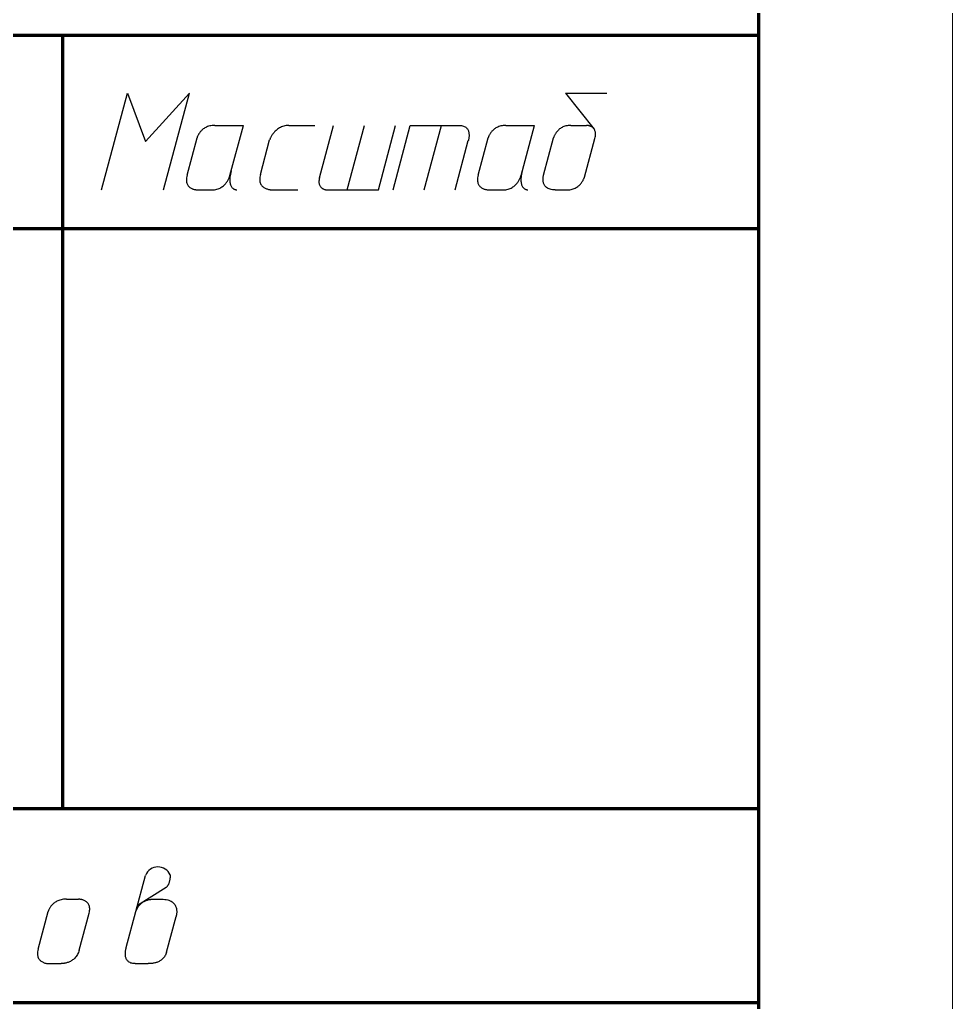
# Model space of a CAD drawing. Header units: millimetres. Extents: x 0 to 594, y 0 to 841.
# Drawn here: x 569.88 to 594, y 20 to 45.4 of the extents above; entities that cross this region are included whole.
import ezdxf

# ---------------------------------------------------------------- set-up
doc = ezdxf.new("R2010")
doc.units = ezdxf.units.MM
doc.layers.get('0').update_dxf_attribs({"linetype": 'CONTINUOUS', "lineweight": 0})

msp = doc.modelspace()

# ---------------------------------------------------------------- linework, layer by layer
msp.add_line((594, 0), (594, 841))
at = {"lineweight": 70}
for p, q in [((589, 5), (589, 836)), ((469, 45), (589, 45)), ((571, 25), (571, 45)), ((539, 40), (589, 40)), ((589, 25), (554, 25)), ((469, 20), (589, 20))]:
    msp.add_line(p, q, dxfattribs=at)
at = {"color": 7, "linetype": 'CONTINUOUS', "lineweight": 25}
for p, q in [((572, 41), (572.6698730555556, 43.5)), ((572, 41), (572.6698730555556, 43.5)), ((572.6698730555556, 43.5), (573.1377141666667, 42.25)), ((574.2754286111111, 43.5), (573.1377141666667, 42.25)), ((573.6055555555555, 41), (574.2754286111111, 43.5)), ((583.9972949999999, 43.49999999999999), (585.0695172222222, 43.49999999999999)), ((583.9972949999999, 43.49999999999999), (584.7354708333332, 42.572663333333324)), ((574.5031641666667, 42.42388444444445), (574.496175, 42.41065527777778)), ((574.5110947222223, 42.437825), (574.5031641666667, 42.42388444444445)), ((574.5200058333334, 42.4523475), (574.5110947222223, 42.437825)), ((574.5299363888889, 42.46732277777778), (574.5200058333334, 42.4523475)), ((574.5409263888889, 42.482620833333335), (574.5299363888889, 42.46732277777778)), ((574.5530144444444, 42.49811277777778), (574.5409263888889, 42.482620833333335)), ((574.5662400000001, 42.513668611111115), (574.5530144444444, 42.49811277777778)), ((574.5806425000001, 42.529159166666666), (574.5662400000001, 42.513668611111115)), ((574.5962613888889, 42.544455), (574.5806425000001, 42.529159166666666)), ((574.6131352777778, 42.55942638888889), (574.5962613888889, 42.544455)), ((574.6313041666667, 42.573944166666664), (574.6131352777778, 42.55942638888889)), ((574.6508069444445, 42.58787888888889), (574.6313041666667, 42.573944166666664)), ((574.6716830555556, 42.601100833333334), (574.6508069444445, 42.58787888888889)), ((574.6939716666667, 42.613480555555554), (574.6716830555556, 42.601100833333334)), ((574.7177119444445, 42.62488888888889), (574.6939716666667, 42.613480555555554)), ((574.7429433333334, 42.635195833333334), (574.7177119444445, 42.62488888888889)), ((574.7697052777778, 42.6442725), (574.7429433333334, 42.635195833333334)), ((574.7980366666667, 42.65198916666667), (574.7697052777778, 42.6442725)), ((574.8279769444445, 42.65821638888889), (574.7980366666667, 42.65198916666667)), ((574.8595652777778, 42.662824722222226), (574.8279769444445, 42.65821638888889)), ((574.8928413888889, 42.665684722222224), (574.8595652777778, 42.662824722222226)), ((574.9278438888889, 42.666666666666664), (574.8928413888889, 42.665684722222224)), ((574.9278438888889, 42.666666666666664), (575.666455, 42.666666666666664)), ((575.3193330555556, 41.37118944444445), (575.666455, 42.666666666666664)), ((576.4179005555555, 42.427799444444446), (576.4062544444444, 42.41010111111111)), ((576.430678611111, 42.44593416666667), (576.4179005555555, 42.427799444444446)), ((576.444615, 42.46434555555555), (576.430678611111, 42.44593416666667)), ((576.4597355555555, 42.48287444444444), (576.444615, 42.46434555555555)), ((576.4760663888889, 42.50136222222222), (576.4597355555555, 42.48287444444444)), ((576.4936330555555, 42.51964916666667), (576.4760663888889, 42.50136222222222)), ((576.5124619444445, 42.537575833333335), (576.4936330555555, 42.51964916666667)), ((576.5325788888889, 42.55498361111111), (576.5124619444445, 42.537575833333335)), ((576.55401, 42.571713055555556), (576.5325788888889, 42.55498361111111)), ((576.5767808333333, 42.587604722222224), (576.55401, 42.571713055555556)), ((576.6009174999999, 42.60249972222222), (576.5767808333333, 42.587604722222224)), ((576.6264463888889, 42.61623861111111), (576.6009174999999, 42.60249972222222)), ((576.6533930555555, 42.628662222222225), (576.6264463888889, 42.61623861111111)), ((576.6817836111111, 42.63961111111111), (576.6533930555555, 42.628662222222225)), ((576.7116438888888, 42.64892666666667), (576.6817836111111, 42.63961111111111)), ((576.7429999999999, 42.65644916666667), (576.7116438888888, 42.64892666666667)), ((576.7758780555555, 42.66201944444445), (576.7429999999999, 42.65644916666667)), ((576.8103038888888, 42.66547833333333), (576.7758780555555, 42.66201944444445)), ((576.8463030555555, 42.666666666666664), (576.8103038888888, 42.66547833333333)), ((576.8463030555555, 42.666666666666664), (577.5185925, 42.666666666666664)), ((577.6351424999999, 41.31056888888888), (577.9985077777777, 42.66666666666666)), ((578.3547036111111, 40.99999999999999), (578.8012855555555, 42.66666666666666)), ((579.1574813888888, 40.99999999999999), (579.6040633333332, 42.66666666666666)), ((579.5373966666666, 40.99999999999999), (579.9839786111111, 42.66666666666666)), ((579.9839786111111, 42.66666666666666), (581.241675, 42.66666666666666)), ((580.3401744444444, 40.99999999999999), (580.7867563888889, 42.66666666666666)), ((581.241675, 42.66666666666666), (581.274393611111, 42.66554166666666)), ((581.274393611111, 42.66554166666666), (581.3043763888888, 42.66226111111111)), ((581.3043763888888, 42.66226111111111), (581.3317344444444, 42.656966944444434)), ((581.3317344444444, 42.656966944444434), (581.356578611111, 42.64980166666666)), ((581.356578611111, 42.64980166666666), (581.37902, 42.64090722222222)), ((581.37902, 42.64090722222222), (581.3991694444444, 42.63042555555555)), ((581.3991694444444, 42.63042555555555), (581.4171380555555, 42.6184986111111)), ((581.4171380555555, 42.6184986111111), (581.4330372222222, 42.60526861111111)), ((581.4330372222222, 42.60526861111111), (581.4469772222221, 42.59087749999999)), ((581.4469772222221, 42.59087749999999), (581.4590694444444, 42.575467499999995)), ((581.4590694444444, 42.575467499999995), (581.4694249999999, 42.55918083333333)), ((581.4694249999999, 42.55918083333333), (581.4781544444444, 42.54215916666666)), ((581.4781544444444, 42.54215916666666), (581.4853691666666, 42.52454472222222)), ((581.4853691666666, 42.52454472222222), (581.4911802777777, 42.50647972222222)), ((581.4911802777777, 42.50647972222222), (581.4956983333333, 42.48810611111111)), ((581.4956983333333, 42.48810611111111), (581.4990344444444, 42.46956583333333)), ((581.4990344444444, 42.46956583333333), (581.5012999999999, 42.451001111111104)), ((581.5012999999999, 42.451001111111104), (581.5026055555555, 42.43255416666666)), ((581.5026055555555, 42.43255416666666), (581.5030622222222, 42.41436666666666)), ((582.0307977777777, 42.42388444444444), (582.023808611111, 42.41065527777777)), ((582.0387283333333, 42.43782499999999), (582.0307977777777, 42.42388444444444)), ((582.0476394444444, 42.452347499999995), (582.0387283333333, 42.43782499999999)), ((582.0575699999999, 42.46732277777777), (582.0476394444444, 42.452347499999995)), ((582.0685599999999, 42.48262083333333), (582.0575699999999, 42.46732277777777)), ((582.0806480555555, 42.49811277777777), (582.0685599999999, 42.48262083333333)), ((582.0938736111111, 42.51366861111111), (582.0806480555555, 42.49811277777777)), ((582.1082761111111, 42.52915916666666), (582.0938736111111, 42.51366861111111)), ((582.123895, 42.54445499999999), (582.1082761111111, 42.52915916666666)), ((582.1407688888888, 42.55942638888888), (582.123895, 42.54445499999999)), ((582.1589377777777, 42.57394416666666), (582.1407688888888, 42.55942638888888)), ((582.1784405555555, 42.58787888888888), (582.1589377777777, 42.57394416666666)), ((582.1993166666666, 42.60110083333333), (582.1784405555555, 42.58787888888888)), ((582.2216052777777, 42.61348055555555), (582.1993166666666, 42.60110083333333)), ((582.2453455555556, 42.62488888888888), (582.2216052777777, 42.61348055555555)), ((582.2705769444444, 42.63519583333333), (582.2453455555556, 42.62488888888888)), ((582.2973388888888, 42.64427249999999), (582.2705769444444, 42.63519583333333)), ((582.3256702777777, 42.65198916666666), (582.2973388888888, 42.64427249999999)), ((582.3556105555555, 42.65821638888888), (582.3256702777777, 42.65198916666666)), ((582.3871988888889, 42.66282472222221), (582.3556105555555, 42.65821638888888)), ((582.4204749999999, 42.66568472222222), (582.3871988888889, 42.66282472222221)), ((582.4554774999999, 42.66666666666666), (582.4204749999999, 42.66568472222222)), ((582.4554774999999, 42.66666666666666), (583.194088611111, 42.66666666666666)), ((582.8469666666666, 41.37118944444444), (583.194088611111, 42.66666666666666)), ((583.7205491666666, 42.42207055555555), (583.7137283333333, 42.40883722222222)), ((583.7282988888888, 42.43606416666666), (583.7205491666666, 42.42207055555555)), ((583.7370133333333, 42.45068222222221), (583.7282988888888, 42.43606416666666)), ((583.7467288888888, 42.46578916666666), (583.7370133333333, 42.45068222222221)), ((583.7574813888889, 42.481248888888885), (583.7467288888888, 42.46578916666666)), ((583.7693077777777, 42.49692638888888), (583.7574813888889, 42.481248888888885)), ((583.7822433333332, 42.51268583333333), (583.7693077777777, 42.49692638888888)), ((583.7963247222222, 42.528391388888885), (583.7822433333332, 42.51268583333333)), ((583.8115880555555, 42.543907499999996), (583.7963247222222, 42.528391388888885)), ((583.8280694444444, 42.559098611111104), (583.8115880555555, 42.543907499999996)), ((583.8458047222222, 42.57382916666666), (583.8280694444444, 42.559098611111104)), ((583.8648308333333, 42.58796333333333), (583.8458047222222, 42.57382916666666)), ((583.8851830555554, 42.601365555555546), (583.8648308333333, 42.58796333333333)), ((583.9068983333333, 42.613899999999994), (583.8851830555554, 42.601365555555546)), ((583.9300122222221, 42.625431388888884), (583.9068983333333, 42.613899999999994)), ((583.954561111111, 42.63582388888888), (583.9300122222221, 42.625431388888884)), ((583.9805813888888, 42.64494194444444), (583.954561111111, 42.63582388888888)), ((584.0081088888888, 42.652649722222215), (583.9805813888888, 42.64494194444444)), ((584.0371799999999, 42.65881166666666), (584.0081088888888, 42.652649722222215)), ((584.0678305555555, 42.66329222222221), (584.0371799999999, 42.65881166666666)), ((584.1000972222222, 42.66595583333333), (584.0678305555555, 42.66329222222221)), ((584.1340158333333, 42.66666666666666), (584.1000972222222, 42.66595583333333)), ((584.1340158333333, 42.66666666666666), (584.5439241666666, 42.66666666666666)), ((584.544523611111, 42.6666511111111), (584.5439241666666, 42.66666666666666)), ((584.5469105555555, 42.66655944444444), (584.544523611111, 42.6666511111111)), ((584.5509427777777, 42.666324444444435), (584.5469105555555, 42.66655944444444)), ((584.5564780555555, 42.66587916666666), (584.5509427777777, 42.666324444444435)), ((584.563375, 42.66515638888888), (584.5564780555555, 42.66587916666666)), ((584.5714916666666, 42.664088888888884), (584.563375, 42.66515638888888)), ((584.5806858333333, 42.662609444444435), (584.5714916666666, 42.664088888888884)), ((584.590816111111, 42.66065083333333), (584.5806858333333, 42.662609444444435)), ((584.60174, 42.65814638888888), (584.590816111111, 42.66065083333333)), ((584.6133158333333, 42.65502805555555), (584.60174, 42.65814638888888)), ((584.6254019444444, 42.65122944444444), (584.6133158333333, 42.65502805555555)), ((584.6378561111111, 42.64668333333333), (584.6254019444444, 42.65122944444444)), ((584.6505366666665, 42.641321944444435), (584.6378561111111, 42.64668333333333)), ((584.6633016666666, 42.635078611111105), (584.6505366666665, 42.641321944444435)), ((584.6760091666666, 42.6278861111111), (584.6633016666666, 42.635078611111105)), ((584.6885172222221, 42.619677222222215), (584.6760091666666, 42.6278861111111)), ((584.7006841666666, 42.610384999999994), (584.6885172222221, 42.619677222222215)), ((584.7123677777777, 42.59994166666666), (584.7006841666666, 42.610384999999994)), ((584.7234263888888, 42.58828083333333), (584.7123677777777, 42.59994166666666)), ((584.7337180555555, 42.575334722222216), (584.7234263888888, 42.58828083333333)), ((584.7431005555555, 42.56103638888888), (584.7337180555555, 42.575334722222216)), ((584.7514325, 42.54531861111111), (584.7431005555555, 42.56103638888888)), ((584.7585719444444, 42.52811416666666), (584.7514325, 42.54531861111111)), ((584.7643766666666, 42.50935638888888), (584.7585719444444, 42.52811416666666)), ((584.768705, 42.48897749999999), (584.7643766666666, 42.50935638888888)), ((584.7714149999999, 42.46691055555555), (584.768705, 42.48897749999999)), ((584.7714122222221, 42.4174436111111), (584.7723647222222, 42.44308833333333)), ((584.7723647222222, 42.44308833333333), (584.7714149999999, 42.46691055555555)), ((574.2110352777778, 41.38168972222222), (574.4691452777778, 42.344969166666665)), ((574.4694311111111, 42.34596944444444), (574.4691452777778, 42.344969166666665)), ((574.4703047222223, 42.34884638888889), (574.4694311111111, 42.34596944444444)), ((574.4718052777778, 42.353470277777774), (574.4703047222223, 42.34884638888889)), ((574.4739719444445, 42.35971222222222), (574.4718052777778, 42.353470277777774)), ((574.4768444444445, 42.36744222222222), (574.4739719444445, 42.35971222222222)), ((574.4804616666668, 42.376530833333334), (574.4768444444445, 42.36744222222222)), ((574.4848630555556, 42.386848888888885), (574.4804616666668, 42.376530833333334)), ((574.4900875000001, 42.398266944444444), (574.4848630555556, 42.386848888888885)), ((574.496175, 42.41065527777778), (574.4900875000001, 42.398266944444444)), ((576.1064097222222, 41.39791666666667), (576.3453613888888, 42.289695555555554)), ((576.3454463888888, 42.289741388888885), (576.3453613888888, 42.289695555555554)), ((576.3463522222222, 42.29213361111111), (576.3454463888888, 42.289741388888885)), ((576.3481044444444, 42.29671361111111), (576.3463522222222, 42.29213361111111)), ((576.3507294444444, 42.30332166666667), (576.3481044444444, 42.29671361111111)), ((576.3542524999999, 42.31179916666667), (576.3507294444444, 42.30332166666667)), ((576.3587002777778, 42.32198638888889), (576.3542524999999, 42.31179916666667)), ((576.3640986111111, 42.33372416666666), (576.3587002777778, 42.32198638888889)), ((576.3704730555555, 42.34685361111111), (576.3640986111111, 42.33372416666666)), ((576.37785, 42.361215277777774), (576.3704730555555, 42.34685361111111)), ((576.386255, 42.376649722222226), (576.37785, 42.361215277777774)), ((576.3957147222222, 42.39299833333333), (576.386255, 42.376649722222226)), ((576.4062544444444, 42.41010111111111), (576.3957147222222, 42.39299833333333)), ((581.1429522222221, 40.99999999999999), (581.4839080555555, 42.27246416666666)), ((581.4838055555555, 42.272072222222214), (581.482733611111, 42.26808166666666)), ((581.4853605555555, 42.278027222222214), (581.4838055555555, 42.272072222222214)), ((581.4872877777777, 42.28580444444444), (581.4853605555555, 42.278027222222214)), ((581.489476111111, 42.29526222222221), (581.4872877777777, 42.28580444444444)), ((581.4918144444443, 42.306258055555546), (581.489476111111, 42.29526222222221)), ((581.4941916666666, 42.31864999999999), (581.4918144444443, 42.306258055555546)), ((581.4964974999999, 42.332296388888885), (581.4941916666666, 42.31864999999999)), ((581.49862, 42.34705444444444), (581.4964974999999, 42.332296388888885)), ((581.5004488888889, 42.362782777777774), (581.49862, 42.34705444444444)), ((581.5018727777777, 42.37933888888888), (581.5004488888889, 42.362782777777774)), ((581.5027808333333, 42.396580833333324), (581.5018727777777, 42.37933888888888)), ((581.5030622222222, 42.41436666666666), (581.5027808333333, 42.396580833333324)), ((581.7386688888888, 41.38168972222221), (581.9967788888888, 42.34496916666666)), ((581.9970647222221, 42.345969444444435), (581.9967788888888, 42.34496916666666)), ((581.9979383333333, 42.34884638888888), (581.9970647222221, 42.345969444444435)), ((581.9994388888888, 42.353470277777774), (581.9979383333333, 42.34884638888888)), ((582.0016055555556, 42.359712222222214), (581.9994388888888, 42.353470277777774)), ((582.0044780555555, 42.367442222222216), (582.0016055555556, 42.359712222222214)), ((582.0080952777778, 42.37653083333333), (582.0044780555555, 42.367442222222216)), ((582.0124966666666, 42.386848888888885), (582.0080952777778, 42.37653083333333)), ((582.0177211111111, 42.39826694444444), (582.0124966666666, 42.386848888888885)), ((582.023808611111, 42.41065527777777), (582.0177211111111, 42.39826694444444)), ((583.4298811111111, 41.38238305555555), (583.6881669444443, 42.34631888888888)), ((583.6882566666666, 42.34660805555555), (583.6881669444443, 42.34631888888888)), ((583.6889494444443, 42.348878055555545), (583.6882566666666, 42.34660805555555)), ((583.6902816666666, 42.35299333333332), (583.6889494444443, 42.348878055555545)), ((583.6922894444444, 42.358818055555545), (583.6902816666666, 42.35299333333332)), ((583.6950091666666, 42.36621666666666), (583.6922894444444, 42.358818055555545)), ((583.6984766666666, 42.37505333333333), (583.6950091666666, 42.36621666666666)), ((583.7027283333333, 42.38519277777777), (583.6984766666666, 42.37505333333333)), ((583.7077999999999, 42.39649944444444), (583.7027283333333, 42.38519277777777)), ((583.7137283333333, 42.40883722222222), (583.7077999999999, 42.39649944444444)), ((584.4878572222221, 41.3292161111111), (584.7557227777777, 42.32890388888888)), ((584.7557227777777, 42.32890388888888), (584.7632330555555, 42.3604186111111)), ((584.7632330555555, 42.3604186111111), (584.7684155555555, 42.389909444444434)), ((584.7684155555555, 42.389909444444434), (584.7714122222221, 42.4174436111111)), ((575.33163, 41.404694166666665), (575.3247761111112, 41.36425611111111)), ((575.3407680555556, 41.44801916666667), (575.33163, 41.404694166666665)), ((575.3523286111111, 41.49433111111111), (575.3407680555556, 41.44801916666667)), ((582.859263611111, 41.40469416666666), (582.8524097222222, 41.364256111111104)), ((582.8684016666666, 41.44801916666666), (582.859263611111, 41.40469416666666)), ((582.8799622222222, 41.4943311111111), (582.8684016666666, 41.44801916666666)), ((574.1937975000001, 41.28125444444444), (574.1931494444445, 41.252183333333335)), ((574.1931494444445, 41.252183333333335), (574.1947766666667, 41.225188055555556)), ((574.1968852777778, 41.31247777777778), (574.1937975000001, 41.28125444444444)), ((574.1947766666667, 41.225188055555556), (574.198515, 41.20019138888889)), ((574.2025763888889, 41.345930555555555), (574.1968852777778, 41.31247777777778)), ((574.198515, 41.20019138888889), (574.2042005555556, 41.17711638888889)), ((574.2110352777778, 41.38168972222222), (574.2025763888889, 41.345930555555555)), ((574.2042005555556, 41.17711638888889), (574.2116691666668, 41.15588666666667)), ((574.2116691666668, 41.15588666666667), (574.220756388889, 41.13642472222222)), ((575.1866447222222, 41.14033388888889), (575.2025180555556, 41.157918055555555)), ((575.2025180555556, 41.157918055555555), (575.2172136111111, 41.17573194444444)), ((575.2172136111111, 41.17573194444444), (575.2307655555556, 41.1936275)), ((575.2307655555556, 41.1936275), (575.2432063888889, 41.21145666666666)), ((575.2432063888889, 41.21145666666666), (575.2545697222223, 41.22907111111111)), ((575.2545697222223, 41.22907111111111), (575.2648883333334, 41.246323333333336)), ((575.2648883333334, 41.246323333333336), (575.2741958333334, 41.263065)), ((575.2741958333334, 41.263065), (575.2825255555556, 41.27914833333333)), ((575.2825255555556, 41.27914833333333), (575.2899100000001, 41.294424722222224)), ((575.2899100000001, 41.294424722222224), (575.2963830555556, 41.308746666666664)), ((575.2963830555556, 41.308746666666664), (575.3019777777778, 41.32196583333333)), ((575.3019777777778, 41.32196583333333), (575.3067272222223, 41.333934444444445)), ((575.3067272222223, 41.333934444444445), (575.3106644444445, 41.34450388888889)), ((575.3106644444445, 41.34450388888889), (575.3138230555556, 41.35352694444445)), ((575.3138230555556, 41.35352694444445), (575.3162358333334, 41.360855)), ((575.3162358333334, 41.360855), (575.3179363888889, 41.36634)), ((575.3173666666668, 41.291643888888885), (575.3165338888889, 41.25927027777778)), ((575.3165338888889, 41.25927027777778), (575.3174308333334, 41.22938583333333)), ((575.3200677777778, 41.32660583333333), (575.3173666666668, 41.291643888888885)), ((575.3174308333334, 41.22938583333333), (575.3199191666668, 41.20189083333334)), ((575.3179363888889, 41.36634), (575.3189577777779, 41.369834166666664)), ((575.3189577777779, 41.369834166666664), (575.3193330555556, 41.37118944444445)), ((575.3199191666668, 41.20189083333334), (575.3238602777778, 41.17668555555556)), ((575.3247761111112, 41.36425611111111), (575.3200677777778, 41.32660583333333)), ((575.3238602777778, 41.17668555555556), (575.3291158333334, 41.15367055555556)), ((575.3291158333334, 41.15367055555556), (575.3355466666667, 41.13274638888889)), ((576.0891144444445, 41.293211666666664), (576.0889316666667, 41.262904722222224)), ((576.0889316666667, 41.262904722222224), (576.0912341666666, 41.23476166666667)), ((576.0919663888889, 41.325762499999996), (576.0891144444445, 41.293211666666664)), ((576.0912341666666, 41.23476166666667), (576.0958388888888, 41.20870222222222)), ((576.0976702777778, 41.3606375), (576.0919663888889, 41.325762499999996)), ((576.0958388888888, 41.20870222222222), (576.1025625, 41.184646388888886)), ((576.1064097222222, 41.39791666666667), (576.0976702777778, 41.3606375)), ((576.1025625, 41.184646388888886), (576.1112219444444, 41.16251388888889)), ((576.1112219444444, 41.16251388888889), (576.1216336111111, 41.142224722222224)), ((577.6209330555555, 41.228848055555545), (577.6202569444443, 41.20519388888888)), ((577.6202569444443, 41.20519388888888), (577.6213844444444, 41.183228611111105)), ((577.6235488888888, 41.2542536111111), (577.6209330555555, 41.228848055555545)), ((577.6213844444444, 41.183228611111105), (577.6241797222222, 41.16288944444444)), ((577.6282402777776, 41.28147305555555), (577.6235488888888, 41.2542536111111)), ((577.6241797222222, 41.16288944444444), (577.6285072222222, 41.14411416666666)), ((577.6351424999999, 41.31056888888888), (577.6282402777776, 41.28147305555555)), ((581.7214311111111, 41.281254444444436), (581.7207830555556, 41.25218333333333)), ((581.7207830555556, 41.25218333333333), (581.7224102777777, 41.22518805555555)), ((581.7245188888888, 41.31247777777777), (581.7214311111111, 41.281254444444436)), ((581.7224102777777, 41.22518805555555), (581.7261486111111, 41.20019138888888)), ((581.7302099999999, 41.34593055555555), (581.7245188888888, 41.31247777777777)), ((581.7261486111111, 41.20019138888888), (581.7318341666667, 41.177116388888884)), ((581.7386688888888, 41.38168972222221), (581.7302099999999, 41.34593055555555)), ((581.7318341666667, 41.177116388888884), (581.7393027777778, 41.15588666666666)), ((581.7393027777778, 41.15588666666666), (581.74839, 41.136424722222216)), ((582.7142783333333, 41.14033388888888), (582.7301516666666, 41.15791805555555)), ((582.7301516666666, 41.15791805555555), (582.7448472222221, 41.175731944444436)), ((582.7448472222221, 41.175731944444436), (582.7583991666667, 41.19362749999999)), ((582.7583991666667, 41.19362749999999), (582.7708399999999, 41.211456666666656)), ((582.7708399999999, 41.211456666666656), (582.7822033333333, 41.229071111111104)), ((582.7822033333333, 41.229071111111104), (582.7925219444444, 41.24632333333333)), ((582.7925219444444, 41.24632333333333), (582.8018294444444, 41.26306499999999)), ((582.8018294444444, 41.26306499999999), (582.8101591666666, 41.279148333333325)), ((582.8101591666666, 41.279148333333325), (582.8175436111111, 41.29442472222222)), ((582.8175436111111, 41.29442472222222), (582.8240166666666, 41.30874666666666)), ((582.8240166666666, 41.30874666666666), (582.8296113888888, 41.32196583333333)), ((582.8296113888888, 41.32196583333333), (582.8343608333333, 41.33393444444444)), ((582.8343608333333, 41.33393444444444), (582.8382980555555, 41.34450388888888)), ((582.8382980555555, 41.34450388888888), (582.8414566666667, 41.35352694444444)), ((582.8414566666667, 41.35352694444444), (582.8438694444444, 41.360854999999994)), ((582.8438694444444, 41.360854999999994), (582.84557, 41.366339999999994)), ((582.8450002777778, 41.291643888888885), (582.8441674999999, 41.25927027777777)), ((582.8441674999999, 41.25927027777777), (582.8450644444445, 41.229385833333325)), ((582.8477013888888, 41.326605833333325), (582.8450002777778, 41.291643888888885)), ((582.8450644444445, 41.229385833333325), (582.8475527777778, 41.20189083333332)), ((582.84557, 41.366339999999994), (582.8465913888889, 41.369834166666664)), ((582.8465913888889, 41.369834166666664), (582.8469666666666, 41.37118944444444)), ((582.8475527777778, 41.20189083333332), (582.8514938888889, 41.17668555555555)), ((582.8524097222222, 41.364256111111104), (582.8477013888888, 41.326605833333325)), ((582.8514938888889, 41.17668555555555), (582.8567494444444, 41.15367055555555)), ((582.8567494444444, 41.15367055555555), (582.8631802777777, 41.13274638888888)), ((583.4163758333333, 41.2812936111111), (583.4169324999999, 41.29710777777777)), ((583.4164355555555, 41.26473972222222), (583.4163758333333, 41.2812936111111)), ((583.4172322222222, 41.247589999999995), (583.4164355555555, 41.26473972222222)), ((583.4169324999999, 41.29710777777777), (583.4179858333332, 41.312037777777775)), ((583.4188855555554, 41.229988055555545), (583.4172322222222, 41.247589999999995)), ((583.4179858333332, 41.312037777777775), (583.4194158333332, 41.325939999999996)), ((583.4215158333333, 41.212078333333324), (583.4188855555554, 41.229988055555545)), ((583.4194158333332, 41.325939999999996), (583.4211019444444, 41.33867055555555)), ((583.4211019444444, 41.33867055555555), (583.4229247222222, 41.35008527777777)), ((583.4252427777777, 41.19400472222222), (583.4215158333333, 41.212078333333324)), ((583.4229247222222, 41.35008527777777), (583.4247636111111, 41.36004027777777)), ((583.4247636111111, 41.36004027777777), (583.4264988888888, 41.36839138888888)), ((583.4301866666666, 41.175910833333326), (583.4252427777777, 41.19400472222222)), ((583.4264988888888, 41.36839138888888), (583.4280102777777, 41.37499499999999)), ((583.4280102777777, 41.37499499999999), (583.4291777777777, 41.37970666666666)), ((583.4291777777777, 41.37970666666666), (583.4298811111111, 41.38238305555555)), ((583.4364677777777, 41.1579411111111), (583.4301866666666, 41.175910833333326)), ((583.444206111111, 41.14023888888888), (583.4364677777777, 41.1579411111111)), ((584.3660797222221, 41.13256472222221), (584.3813519444444, 41.148932499999994)), ((584.3813519444444, 41.148932499999994), (584.3954547222222, 41.16544555555555)), ((584.3954547222222, 41.16544555555555), (584.4084197222221, 41.18195666666666)), ((584.4084197222221, 41.18195666666666), (584.4202783333333, 41.198318055555546)), ((584.4202783333333, 41.198318055555546), (584.4310624999999, 41.21438277777777)), ((584.4310624999999, 41.21438277777777), (584.4408038888888, 41.23000388888888)), ((584.4408038888888, 41.23000388888888), (584.4495338888888, 41.245033333333325)), ((584.4495338888888, 41.245033333333325), (584.4572841666666, 41.25932444444444)), ((584.4572841666666, 41.25932444444444), (584.4640863888889, 41.272729722222216)), ((584.4640863888889, 41.272729722222216), (584.4699719444444, 41.285101944444435)), ((584.4699719444444, 41.285101944444435), (584.4749727777777, 41.29629388888888)), ((584.4749727777777, 41.29629388888888), (584.4791202777777, 41.30615805555555)), ((584.4791202777777, 41.30615805555555), (584.482446111111, 41.31454749999999)), ((584.482446111111, 41.31454749999999), (584.4849819444444, 41.32131472222222)), ((584.4849819444444, 41.32131472222222), (584.4867594444444, 41.326312222222214)), ((584.4867594444444, 41.326312222222214), (584.48781, 41.32939333333333)), ((584.48781, 41.32939333333333), (584.4881655555555, 41.33041027777777)), ((584.4881655555555, 41.33041027777777), (584.4878572222221, 41.3292161111111)), ((574.220756388889, 41.13642472222222), (574.2312986111111, 41.118654166666666)), ((574.2312986111111, 41.118654166666666), (574.2431316666667, 41.10249805555556)), ((574.2431316666667, 41.10249805555556), (574.2560911111111, 41.08787916666667)), ((574.2560911111111, 41.08787916666667), (574.2700130555556, 41.07472111111111)), ((574.2700130555556, 41.07472111111111), (574.2847333333334, 41.06294666666667)), ((574.2847333333334, 41.06294666666667), (574.3000877777778, 41.05247888888889)), ((574.3000877777778, 41.05247888888889), (574.3159125000001, 41.04324138888889)), ((574.3159125000001, 41.04324138888889), (574.3320430555556, 41.035156666666666)), ((574.3320430555556, 41.035156666666666), (574.3483155555556, 41.028148611111114)), ((574.3483155555556, 41.028148611111114), (574.3645658333334, 41.02213944444444)), ((574.3645658333334, 41.02213944444444), (574.3806300000001, 41.01705305555556)), ((574.3806300000001, 41.01705305555556), (574.3963436111112, 41.01281222222222)), ((574.3963436111112, 41.01281222222222), (574.4115425, 41.00934)), ((574.4115425, 41.00934), (574.4260630555556, 41.00656)), ((574.4260630555556, 41.00656), (574.4397405555555, 41.00439472222222)), ((574.4397405555555, 41.00439472222222), (574.4524113888889, 41.0027675)), ((574.4524113888889, 41.0027675), (574.4639111111112, 41.00160166666667)), ((574.4639111111112, 41.00160166666667), (574.4740758333334, 41.00081999999998)), ((574.4740758333334, 41.00081999999998), (574.4827413888889, 41.0003458333333)), ((574.4827413888889, 41.0003458333333), (574.4897433333334, 41.00010250000014)), ((574.4897433333334, 41.00010250000014), (574.4949183333334, 41.00001277777776)), ((574.4949183333334, 41.00001277777776), (574.4981013888889, 41)), ((574.4981013888889, 41), (574.8580566666667, 41)), ((574.8580566666667, 41), (574.8922555555556, 41.001126388888984)), ((574.8922555555556, 41.001126388888984), (574.9248458333334, 41.00440722222221)), ((574.9248458333334, 41.00440722222221), (574.95586, 41.00969388888889)), ((574.95586, 41.00969388888889), (574.9853319444445, 41.016839166666664)), ((574.9853319444445, 41.016839166666664), (575.0132944444445, 41.02569416666667)), ((575.0132944444445, 41.02569416666667), (575.0397811111112, 41.03611138888889)), ((575.0397811111112, 41.03611138888889), (575.0648247222223, 41.0479425)), ((575.0648247222223, 41.0479425), (575.0884586111112, 41.06103972222222)), ((575.0884586111112, 41.06103972222222), (575.1107158333334, 41.07525472222222)), ((575.1107158333334, 41.07525472222222), (575.1316300000001, 41.09044)), ((575.1316300000001, 41.09044), (575.1512341666667, 41.10644666666667)), ((575.1512341666667, 41.10644666666667), (575.169561388889, 41.1231275)), ((575.169561388889, 41.1231275), (575.1866447222222, 41.14033388888889)), ((575.3355466666667, 41.13274638888889), (575.3430147222223, 41.11381333333333)), ((575.3430147222223, 41.11381333333333), (575.3513811111112, 41.09677222222222)), ((575.3513811111112, 41.09677222222222), (575.3605075, 41.08152277777778)), ((575.3605075, 41.08152277777778), (575.3702552777778, 41.06796611111111)), ((575.3702552777778, 41.06796611111111), (575.3804858333334, 41.0560025)), ((575.3804858333334, 41.0560025), (575.3910605555556, 41.04553194444445)), ((575.3910605555556, 41.04553194444445), (575.4018408333334, 41.036455555555555)), ((575.4018408333334, 41.036455555555555), (575.4126883333333, 41.02867333333332)), ((575.4126883333333, 41.02867333333332), (575.4234644444444, 41.022085555555556)), ((575.4234644444444, 41.022085555555556), (575.4340302777779, 41.01659333333333)), ((575.4340302777779, 41.01659333333333), (575.4442475000001, 41.01209638888889)), ((575.4442475000001, 41.01209638888889), (575.4539775000001, 41.008495833333356)), ((575.4539775000001, 41.008495833333356), (575.4630819444445, 41.00569138888888)), ((575.4630819444445, 41.00569138888888), (575.4714216666667, 41.003584166666656)), ((575.4714216666667, 41.003584166666656), (575.4788588888889, 41.00207416666663)), ((575.4788588888889, 41.00207416666663), (575.4852544444445, 41.00106194444448)), ((575.4852544444445, 41.00106194444448), (575.4904700000001, 41.00044805555522)), ((575.4904700000001, 41.00044805555522), (575.4943669444444, 41.0001327777762)), ((575.4943669444444, 41.0001327777762), (575.4968066666668, 41.00001666667431)), ((575.4968066666668, 41.00001666667431), (575.4976508333334, 41)), ((576.1216336111111, 41.142224722222224), (576.1336144444444, 41.12369861111111)), ((576.1336144444444, 41.12369861111111), (576.1469808333333, 41.106855555555555)), ((576.1469808333333, 41.106855555555555), (576.1615497222222, 41.09161527777778)), ((576.1615497222222, 41.09161527777778), (576.1771380555555, 41.07789777777778)), ((576.1771380555555, 41.07789777777778), (576.1935619444444, 41.065622777777776)), ((576.1935619444444, 41.065622777777776), (576.2106386111111, 41.05471)), ((576.2106386111111, 41.05471), (576.2281844444444, 41.04507972222222)), ((576.2281844444444, 41.04507972222222), (576.2460163888888, 41.03665138888889)), ((576.2460163888888, 41.03665138888889), (576.2639508333333, 41.02934527777778)), ((576.2639508333333, 41.02934527777778), (576.281805, 41.02308083333333)), ((576.281805, 41.02308083333333), (576.299395, 41.01777805555555)), ((576.299395, 41.01777805555555), (576.3165377777777, 41.013356944444446)), ((576.3165377777777, 41.013356944444446), (576.3330502777777, 41.00973722222222)), ((576.3330502777777, 41.00973722222222), (576.3487488888888, 41.006838888888886)), ((576.3487488888888, 41.006838888888886), (576.3634502777777, 41.00458138888889)), ((576.3634502777777, 41.00458138888889), (576.3769713888888, 41.002885)), ((576.3769713888888, 41.002885), (576.3891288888889, 41.001669722222225)), ((576.3891288888889, 41.001669722222225), (576.3997394444444, 41.00085472222223)), ((576.3997394444444, 41.00085472222223), (576.4086197222222, 41.00036055555553)), ((576.4086197222222, 41.00036055555553), (576.4155863888889, 41.000106944444255)), ((576.4155863888889, 41.000106944444255), (576.4204561111111, 41.00001333333384)), ((576.4204561111111, 41.00001333333384), (576.4230458333333, 41)), ((576.4230458333333, 41), (577.0720105555555, 41)), ((577.6285072222222, 41.14411416666666), (577.6342308333333, 41.126839999999994)), ((577.6342308333333, 41.126839999999994), (577.6412152777777, 41.11100472222221)), ((577.6412152777777, 41.11100472222221), (577.6493241666666, 41.09654527777777)), ((577.6493241666666, 41.09654527777777), (577.6584219444444, 41.08339944444444)), ((577.6584219444444, 41.08339944444444), (577.6683724999999, 41.071504444444436)), ((577.6683724999999, 41.071504444444436), (577.6790405555555, 41.06079805555555)), ((577.6790405555555, 41.06079805555555), (577.6902899999999, 41.05121777777777)), ((577.6902899999999, 41.05121777777777), (577.7019849999999, 41.04270055555555)), ((577.7019849999999, 41.04270055555555), (577.7139897222221, 41.03518416666666)), ((577.7139897222221, 41.03518416666666), (577.726168611111, 41.0286061111111)), ((577.726168611111, 41.0286061111111), (577.7383852777778, 41.022903611111104)), ((577.7383852777778, 41.022903611111104), (577.7505044444443, 41.01801416666666)), ((577.7505044444443, 41.01801416666666), (577.7623902777777, 41.01387555555555)), ((577.7623902777777, 41.01387555555555), (577.7739066666666, 41.01042499999999)), ((577.7739066666666, 41.01042499999999), (577.7849180555554, 41.00759972222222)), ((577.7849180555554, 41.00759972222222), (577.7952883333332, 41.005337499999996)), ((577.7952883333332, 41.005337499999996), (577.8048819444443, 41.00357583333333)), ((577.8048819444443, 41.00357583333333), (577.8135630555555, 41.00225166666666)), ((577.8135630555555, 41.00225166666666), (577.8211958333333, 41.001303055555546)), ((577.8211958333333, 41.001303055555546), (577.8276441666666, 41.00066722222222)), ((577.8276441666666, 41.00066722222222), (577.8327727777777, 41.000281388888865)), ((577.8327727777777, 41.000281388888865), (577.8364452777777, 41.00008333333331)), ((577.8364452777777, 41.00008333333331), (577.8385263888888, 41.00001055555482)), ((577.8385263888888, 41.00001055555482), (577.8388799999999, 40.99999999999999)), ((577.8388799999999, 40.99999999999999), (579.1574813888888, 40.99999999999999)), ((581.74839, 41.136424722222216), (581.7589322222221, 41.11865416666666)), ((581.7589322222221, 41.11865416666666), (581.7707652777777, 41.10249805555555)), ((581.7707652777777, 41.10249805555555), (581.7837247222221, 41.08787916666666)), ((581.7837247222221, 41.08787916666666), (581.7976466666667, 41.0747211111111)), ((581.7976466666667, 41.0747211111111), (581.8123669444444, 41.06294666666666)), ((581.8123669444444, 41.06294666666666), (581.8277213888888, 41.052478888888885)), ((581.8277213888888, 41.052478888888885), (581.8435461111111, 41.04324138888888)), ((581.8435461111111, 41.04324138888888), (581.8596766666666, 41.03515666666666)), ((581.8596766666666, 41.03515666666666), (581.8759491666666, 41.02814861111111)), ((581.8759491666666, 41.02814861111111), (581.8921994444444, 41.022139444444434)), ((581.8921994444444, 41.022139444444434), (581.9082636111111, 41.01705305555555)), ((581.9082636111111, 41.01705305555555), (581.9239772222222, 41.012812222222216)), ((581.9239772222222, 41.012812222222216), (581.939176111111, 41.009339999999995)), ((581.939176111111, 41.009339999999995), (581.9536966666666, 41.00655999999999)), ((581.9536966666666, 41.00655999999999), (581.9673741666666, 41.004394722222216)), ((581.9673741666666, 41.004394722222216), (581.9800449999999, 41.00276749999999)), ((581.9800449999999, 41.00276749999999), (581.9915447222222, 41.001601666666666)), ((581.9915447222222, 41.001601666666666), (582.0017094444444, 41.000819999999976)), ((582.0017094444444, 41.000819999999976), (582.010375, 41.00034583333329)), ((582.010375, 41.00034583333329), (582.0173769444444, 41.00010250000013)), ((582.0173769444444, 41.00010250000013), (582.0225519444444, 41.000012777777755)), ((582.0225519444444, 41.000012777777755), (582.0257349999999, 40.99999999999999)), ((582.0257349999999, 40.99999999999999), (582.3856902777777, 40.99999999999999)), ((582.3856902777777, 40.99999999999999), (582.4198891666666, 41.00112638888898)), ((582.4198891666666, 41.00112638888898), (582.4524794444444, 41.004407222222206)), ((582.4524794444444, 41.004407222222206), (582.483493611111, 41.00969388888888)), ((582.483493611111, 41.00969388888888), (582.5129655555555, 41.01683916666666)), ((582.5129655555555, 41.01683916666666), (582.5409280555555, 41.02569416666666)), ((582.5409280555555, 41.02569416666666), (582.5674147222222, 41.036111388888884)), ((582.5674147222222, 41.036111388888884), (582.5924583333333, 41.04794249999999)), ((582.5924583333333, 41.04794249999999), (582.6160922222222, 41.06103972222222)), ((582.6160922222222, 41.06103972222222), (582.6383494444444, 41.07525472222221)), ((582.6383494444444, 41.07525472222221), (582.6592636111111, 41.090439999999994)), ((582.6592636111111, 41.090439999999994), (582.6788677777777, 41.10644666666666)), ((582.6788677777777, 41.10644666666666), (582.697195, 41.123127499999995)), ((582.697195, 41.123127499999995), (582.7142783333333, 41.14033388888888)), ((582.8631802777777, 41.13274638888888), (582.8706483333333, 41.113813333333326)), ((582.8706483333333, 41.113813333333326), (582.8790147222222, 41.096772222222214)), ((582.8790147222222, 41.096772222222214), (582.888141111111, 41.08152277777777)), ((582.888141111111, 41.08152277777777), (582.8978888888888, 41.067966111111105)), ((582.8978888888888, 41.067966111111105), (582.9081194444444, 41.05600249999999)), ((582.9081194444444, 41.05600249999999), (582.9186941666666, 41.04553194444444)), ((582.9186941666666, 41.04553194444444), (582.9294744444444, 41.03645555555555)), ((582.9294744444444, 41.03645555555555), (582.9403219444443, 41.028673333333316)), ((582.9403219444443, 41.028673333333316), (582.9510980555555, 41.02208555555555)), ((582.9510980555555, 41.02208555555555), (582.9616638888889, 41.016593333333326)), ((582.9616638888889, 41.016593333333326), (582.9718811111111, 41.012096388888885)), ((582.9718811111111, 41.012096388888885), (582.9816111111111, 41.00849583333335)), ((582.9816111111111, 41.00849583333335), (582.9907155555555, 41.00569138888887)), ((582.9907155555555, 41.00569138888887), (582.9990552777778, 41.00358416666665)), ((582.9990552777778, 41.00358416666665), (583.0064924999999, 41.002074166666624)), ((583.0064924999999, 41.002074166666624), (583.0128880555555, 41.00106194444447)), ((583.0128880555555, 41.00106194444447), (583.0181036111111, 41.00044805555521)), ((583.0181036111111, 41.00044805555521), (583.0220005555555, 41.000132777776194)), ((583.0220005555555, 41.000132777776194), (583.0244402777778, 41.000016666674306)), ((583.0244402777778, 41.000016666674306), (583.0252844444444, 40.99999999999999)), ((583.4535213888888, 41.122948888888885), (583.444206111111, 41.14023888888888)), ((583.4645338888888, 41.10621472222221), (583.4535213888888, 41.122948888888885)), ((583.4773636111111, 41.09018027777777), (583.4645338888888, 41.10621472222221)), ((583.4921308333332, 41.07498972222221), (583.4773636111111, 41.09018027777777)), ((583.5089552777777, 41.06078666666666), (583.4921308333332, 41.07498972222221)), ((583.5279575, 41.04771555555555), (583.5089552777777, 41.06078666666666)), ((583.5492572222222, 41.03592027777777), (583.5279575, 41.04771555555555)), ((583.5729744444444, 41.025544444444435), (583.5492572222222, 41.03592027777777)), ((583.5992294444444, 41.016732499999996), (583.5729744444444, 41.025544444444435)), ((583.6281419444443, 41.009628055555545), (583.5992294444444, 41.016732499999996)), ((583.6598325, 41.00437499999999), (583.6281419444443, 41.009628055555545)), ((583.6944211111111, 41.001117777777786), (583.6598325, 41.00437499999999)), ((583.7320272222222, 40.99999999999999), (583.6944211111111, 41.001117777777786)), ((583.7320272222222, 40.99999999999999), (584.046745, 40.99999999999999)), ((584.046745, 40.99999999999999), (584.0800958333333, 41.00107888888887)), ((584.0800958333333, 41.00107888888887), (584.111866111111, 41.00421777777776)), ((584.111866111111, 41.00421777777776), (584.1420880555555, 41.00926888888888)), ((584.1420880555555, 41.00926888888888), (584.1707925, 41.016085)), ((584.1707925, 41.016085), (584.1980116666666, 41.02451944444444)), ((584.1980116666666, 41.02451944444444), (584.2237769444444, 41.03442416666666)), ((584.2237769444444, 41.03442416666666), (584.24812, 41.045652499999996)), ((584.24812, 41.045652499999996), (584.2710722222222, 41.05805666666666)), ((584.2710722222222, 41.05805666666666), (584.2926652777777, 41.07148972222222)), ((584.2926652777777, 41.07148972222222), (584.3129311111111, 41.085804444444435)), ((584.3129311111111, 41.085804444444435), (584.331901111111, 41.100853333333326)), ((584.331901111111, 41.100853333333326), (584.3496066666665, 41.11648916666666)), ((584.3496066666665, 41.11648916666666), (584.3660797222221, 41.13256472222221))]:
    msp.add_line(p, q, dxfattribs=at)
at = {"linetype": 'CONTINUOUS', "lineweight": 25}
for p, q in [((572.6393119444444, 21.41723361111111), (573.1391080555555, 23.282498333333333)), ((573.7568438888889, 23.12826527777778), (573.7525469444445, 23.1123525)), ((573.7607758333334, 23.14514638888889), (573.7568438888889, 23.12826527777778)), ((573.7642911111111, 23.163015833333333), (573.7607758333334, 23.14514638888889)), ((573.7673380555556, 23.18189277777778), (573.7642911111111, 23.163015833333333)), ((573.7698658333334, 23.201796944444446), (573.7673380555556, 23.18189277777778)), ((573.7718222222222, 23.222747777777776), (573.7698658333334, 23.201796944444446)), ((573.773156388889, 23.24476527777778), (573.7718222222222, 23.222747777777776)), ((573.7738166666667, 23.267868888888888), (573.773156388889, 23.24476527777778)), ((573.773751388889, 23.292078055555557), (573.7738166666667, 23.267868888888888)), ((573.6698141666667, 22.9675675), (572.929385, 22.499801944444446)), ((573.6691219444444, 22.96713888888889), (573.6698141666667, 22.9675675)), ((573.6691966666667, 22.967246944444444), (573.6691219444444, 22.96713888888889)), ((573.6699872222223, 22.96791138888889), (573.6691966666667, 22.967246944444444)), ((573.6714422222223, 22.969151944444445), (573.6699872222223, 22.96791138888889)), ((573.6735100000001, 22.970988333333334), (573.6714422222223, 22.969151944444445)), ((573.6761388888889, 22.97344), (573.6735100000001, 22.970988333333334)), ((573.6792780555556, 22.97652638888889), (573.6761388888889, 22.97344)), ((573.6828752777778, 22.9802675), (573.6792780555556, 22.97652638888889)), ((573.6868794444445, 22.984682777777778), (573.6828752777778, 22.9802675)), ((573.6912394444445, 22.989791666666665), (573.6868794444445, 22.984682777777778)), ((573.6959030555556, 22.99561388888889), (573.6912394444445, 22.989791666666665)), ((573.7008194444445, 23.00216916666667), (573.6959030555556, 22.99561388888889)), ((573.7059366666667, 23.009477222222223), (573.7008194444445, 23.00216916666667)), ((573.7112036111112, 23.017557222222223), (573.7059366666667, 23.009477222222223)), ((573.7165686111111, 23.026429166666667), (573.7112036111112, 23.017557222222223)), ((573.7219802777778, 23.036112777777777), (573.7165686111111, 23.026429166666667)), ((573.7273869444444, 23.04662722222222), (573.7219802777778, 23.036112777777777)), ((573.7327375, 23.0579925), (573.7273869444444, 23.04662722222222)), ((573.7379802777778, 23.070227777777777), (573.7327375, 23.0579925)), ((573.7430636111112, 23.083353333333335), (573.7379802777778, 23.070227777777777)), ((573.7479363888889, 23.097388333333335), (573.7430636111112, 23.083353333333335)), ((573.7525469444445, 23.1123525), (573.7479363888889, 23.097388333333335)), ((570.8468241666667, 22.613701666666667), (570.8238183333333, 22.601438055555555)), ((570.8713647222222, 22.625006666666668), (570.8468241666667, 22.613701666666667)), ((570.8974841666667, 22.635226666666668), (570.8713647222222, 22.625006666666668)), ((570.9252261111111, 22.644235000000002), (570.8974841666667, 22.635226666666668)), ((570.9546347222222, 22.651905), (570.9252261111111, 22.644235000000002)), ((570.9857536111111, 22.65810972222222), (570.9546347222222, 22.651905)), ((571.0186272222222, 22.662722777777777), (570.9857536111111, 22.65810972222222)), ((571.0532991666666, 22.665617222222224), (571.0186272222222, 22.662722777777777)), ((571.0898136111111, 22.666666666666668), (571.0532991666666, 22.665617222222224)), ((571.0898136111111, 22.666666666666668), (571.4024605555555, 22.666666666666668)), ((571.4030636111111, 22.666654444444443), (571.4024605555555, 22.666666666666668)), ((571.4058944444445, 22.66656972222222), (571.4030636111111, 22.666654444444443)), ((571.41078, 22.666339999999998), (571.4058944444445, 22.66656972222222)), ((571.4175472222222, 22.665892222222222), (571.41078, 22.666339999999998)), ((571.4260227777778, 22.665153888888888), (571.4175472222222, 22.665892222222222)), ((571.4360336111112, 22.6640525), (571.4260227777778, 22.665153888888888)), ((571.4474063888889, 22.662515555555554), (571.4360336111112, 22.6640525)), ((571.4599677777777, 22.66047027777778), (571.4474063888889, 22.662515555555554)), ((571.4735452777778, 22.657844166666667), (571.4599677777777, 22.66047027777778)), ((571.4879647222223, 22.654564444444443), (571.4735452777778, 22.657844166666667)), ((571.5030538888889, 22.650558611111112), (571.4879647222223, 22.654564444444443)), ((571.5186388888889, 22.64575388888889), (571.5030538888889, 22.650558611111112)), ((571.5345469444444, 22.640078055555556), (571.5186388888889, 22.64575388888889)), ((571.5506044444444, 22.633458055555554), (571.5345469444444, 22.640078055555556)), ((571.5666388888889, 22.625821666666667), (571.5506044444444, 22.633458055555554)), ((571.5824763888888, 22.617095833333334), (571.5666388888889, 22.625821666666667)), ((571.5979441666666, 22.607208333333332), (571.5824763888888, 22.617095833333334)), ((571.6128688888889, 22.59608638888889), (571.5979441666666, 22.607208333333332)), ((573.0796969444444, 22.596620277777777), (573.0986094444445, 22.60747388888889)), ((573.0986094444445, 22.60747388888889), (573.1175330555556, 22.61714472222222)), ((573.1175330555556, 22.61714472222222), (573.1363675, 22.625700555555557)), ((573.1363675, 22.625700555555557), (573.1550127777779, 22.633210000000002)), ((573.1550127777779, 22.633210000000002), (573.173368888889, 22.639740833333335)), ((573.173368888889, 22.639740833333335), (573.1913361111111, 22.645361944444446)), ((573.1913361111111, 22.645361944444446), (573.2088138888889, 22.65014083333333)), ((573.2088138888889, 22.65014083333333), (573.2257025, 22.65414638888889)), ((573.2257025, 22.65414638888889), (573.2419016666666, 22.657446666666665)), ((573.2419016666666, 22.657446666666665), (573.2573113888889, 22.660109444444444)), ((573.2573113888889, 22.660109444444444), (573.2718319444444, 22.66220361111111)), ((573.2718319444444, 22.66220361111111), (573.2853630555555, 22.66379722222222)), ((573.2853630555555, 22.66379722222222), (573.2978047222223, 22.664958333333335)), ((573.2978047222223, 22.664958333333335), (573.3090566666667, 22.665755277777777)), ((573.3090566666667, 22.665755277777777), (573.3190191666667, 22.66625638888889)), ((573.3190191666667, 22.66625638888889), (573.3275919444445, 22.666529722222222)), ((573.3275919444445, 22.666529722222222), (573.3346752777778, 22.66664388888889)), ((573.3346752777778, 22.66664388888889), (573.3401686111112, 22.666666666666668)), ((573.3401686111112, 22.666666666666668), (573.5467758333334, 22.666666666666668)), ((573.5467758333334, 22.666666666666668), (573.5931602777778, 22.66511611111111)), ((573.5931602777778, 22.66511611111111), (573.6359033333333, 22.661238333333333)), ((573.6359033333333, 22.661238333333333), (573.6751458333333, 22.655185833333334)), ((573.6751458333333, 22.655185833333334), (573.7110291666667, 22.647111111111112)), ((573.7110291666667, 22.647111111111112), (573.7436952777778, 22.63716611111111)), ((573.7436952777778, 22.63716611111111), (573.773285, 22.625503055555555)), ((573.773285, 22.625503055555555), (573.79994, 22.612274444444445)), ((573.79994, 22.612274444444445), (573.8238016666667, 22.5976325)), ((570.6198594444445, 22.354841666666665), (570.6183197222222, 22.350015833333334)), ((570.6220549999999, 22.361243055555555), (570.6198594444445, 22.354841666666665)), ((570.6249505555555, 22.369093055555556), (570.6220549999999, 22.361243055555555)), ((570.6285894444444, 22.37826527777778), (570.6249505555555, 22.369093055555556)), ((570.6330161111111, 22.3886325), (570.6285894444444, 22.37826527777778)), ((570.6382744444444, 22.400068611111113), (570.6330161111111, 22.3886325)), ((570.6444083333333, 22.412446666666668), (570.6382744444444, 22.400068611111113)), ((570.6514616666666, 22.42564), (570.6444083333333, 22.412446666666668)), ((570.6594783333334, 22.439522222222223), (570.6514616666666, 22.42564)), ((570.6685025, 22.45396583333333), (570.6594783333334, 22.439522222222223)), ((570.6785777777777, 22.468845), (570.6685025, 22.45396583333333)), ((570.6897486111111, 22.484032777777777), (570.6785777777777, 22.468845)), ((570.702058611111, 22.499402222222223), (570.6897486111111, 22.484032777777777)), ((570.7155516666667, 22.514826666666668), (570.702058611111, 22.499402222222223)), ((570.7302719444444, 22.530179722222222), (570.7155516666667, 22.514826666666668)), ((570.7462633333333, 22.545334722222222), (570.7302719444444, 22.530179722222222)), ((570.7635697222222, 22.560164722222222), (570.7462633333333, 22.545334722222222)), ((570.782235, 22.574543055555555), (570.7635697222222, 22.560164722222222)), ((570.8023033333334, 22.588343055555555), (570.782235, 22.574543055555555)), ((570.8238183333333, 22.601438055555555), (570.8023033333334, 22.588343055555555)), ((571.6270775, 22.5836575), (571.6128688888889, 22.59608638888889)), ((571.6403966666667, 22.569848888888888), (571.6270775, 22.5836575)), ((571.6526533333333, 22.554588055555556), (571.6403966666667, 22.569848888888888)), ((571.6636741666666, 22.537802222222222), (571.6526533333333, 22.554588055555556)), ((571.6732861111111, 22.51941888888889), (571.6636741666666, 22.537802222222222)), ((571.6813161111111, 22.499365555555556), (571.6732861111111, 22.51941888888889)), ((571.6875905555555, 22.477569444444445), (571.6813161111111, 22.499365555555556)), ((571.6865727777778, 22.33990638888889), (571.6916725, 22.371505555555554)), ((571.6919366666666, 22.453957777777777), (571.6875905555555, 22.477569444444445)), ((571.6916725, 22.371505555555554), (571.6941508333333, 22.40099861111111)), ((571.6941811111111, 22.42845861111111), (571.6919366666666, 22.453957777777777)), ((571.6941508333333, 22.40099861111111), (571.6941811111111, 22.42845861111111)), ((572.8900191666667, 22.34925638888889), (572.9009963888889, 22.379629722222223)), ((572.9009963888889, 22.379629722222223), (572.9131852777778, 22.408001111111112)), ((572.9131852777778, 22.408001111111112), (572.9264855555556, 22.434438888888888)), ((572.9264855555556, 22.434438888888888), (572.9407975, 22.45901111111111)), ((572.9407975, 22.45901111111111), (572.9560205555556, 22.481785833333333)), ((572.9560205555556, 22.481785833333333), (572.9720550000001, 22.502831944444445)), ((572.9720550000001, 22.502831944444445), (572.9888005555556, 22.52221722222222)), ((572.9888005555556, 22.52221722222222), (573.0061575000001, 22.540009722222223)), ((573.0061575000001, 22.540009722222223), (573.0240255555556, 22.556278055555556)), ((573.0240255555556, 22.556278055555556), (573.042305, 22.571090555555557)), ((573.042305, 22.571090555555557), (573.0608952777778, 22.58451527777778)), ((573.0608952777778, 22.58451527777778), (573.0796969444444, 22.596620277777777)), ((573.8238016666667, 22.5976325), (573.8450113888889, 22.581729166666666)), ((573.8450113888889, 22.581729166666666), (573.8637105555556, 22.564716944444445)), ((573.8637105555556, 22.564716944444445), (573.8800405555556, 22.546748333333333)), ((573.8800405555556, 22.546748333333333), (573.8941430555556, 22.527975277777777)), ((573.8941430555556, 22.527975277777777), (573.906158888889, 22.50855)), ((573.906158888889, 22.50855), (573.91623, 22.488625)), ((573.91623, 22.488625), (573.9244977777778, 22.468352222222222)), ((573.9244977777778, 22.468352222222222), (573.9311033333333, 22.447884444444444)), ((573.9311033333333, 22.447884444444444), (573.9361880555556, 22.427373333333332)), ((573.9361880555556, 22.427373333333332), (573.9398936111112, 22.406971388888888)), ((573.9398936111112, 22.406971388888888), (573.9423613888889, 22.38683111111111)), ((573.9423613888889, 22.38683111111111), (573.9437325, 22.367104444444443)), ((573.9437325, 22.367104444444443), (573.9441488888889, 22.347943611111113)), ((570.3578977777778, 21.378495555555556), (570.6170319444444, 22.345596944444445)), ((570.6173919444444, 22.346891944444444), (570.6170319444444, 22.345596944444445)), ((570.6183197222222, 22.350015833333334), (570.6173919444444, 22.346891944444444)), ((571.4232358333334, 21.35280277777778), (571.6786788888888, 22.30612916666667)), ((571.6786788888888, 22.30612916666667), (571.6865727777778, 22.33990638888889)), ((572.8803533333333, 22.316812777777777), (572.8900191666667, 22.34925638888889)), ((573.6800677777778, 21.299800277777777), (573.9268927777778, 22.22096277777778)), ((573.9282494444444, 22.226089444444444), (573.9268927777778, 22.22096277777778)), ((573.9300655555555, 22.233304444444446), (573.9282494444444, 22.226089444444444)), ((573.9321988888889, 22.24245611111111), (573.9300655555555, 22.233304444444446)), ((573.9345088888889, 22.253391666666666), (573.9321988888889, 22.24245611111111)), ((573.9368533333334, 22.26595888888889), (573.9345088888889, 22.253391666666666)), ((573.939091388889, 22.280005833333334), (573.9368533333334, 22.26595888888889)), ((573.9410811111111, 22.295379999999998), (573.939091388889, 22.280005833333334)), ((573.9426816666667, 22.311929166666665), (573.9410811111111, 22.295379999999998)), ((573.9437513888889, 22.32950111111111), (573.9426816666667, 22.311929166666665)), ((573.9441488888889, 22.347943611111113), (573.9437513888889, 22.32950111111111)), ((570.3496155555556, 21.343035833333335), (570.3442705555556, 21.309863055555557)), ((570.3578977777778, 21.378495555555556), (570.3496155555556, 21.343035833333335)), ((571.4232358333334, 21.35280277777778), (571.4133191666666, 21.31975027777778)), ((572.6207327777778, 21.325809444444445), (572.6230297222222, 21.341672222222222)), ((572.6230297222222, 21.341672222222222), (572.6255458333334, 21.35654027777778)), ((572.6255458333334, 21.35654027777778), (572.628175, 21.3702775)), ((572.628175, 21.3702775), (572.6308111111111, 21.382748055555556)), ((572.6308111111111, 21.382748055555556), (572.6333488888889, 21.393815)), ((572.6333488888889, 21.393815), (572.6356822222223, 21.4033425)), ((572.6356822222223, 21.4033425), (572.6377052777779, 21.411194166666668)), ((572.6377052777779, 21.411194166666668), (572.6393119444444, 21.41723361111111)), ((570.3416722222222, 21.27890083333333), (570.3416294444445, 21.250073055555553)), ((570.3416294444445, 21.250073055555553), (570.3439516666666, 21.22330361111111)), ((570.3442705555556, 21.309863055555557), (570.3416722222222, 21.27890083333333)), ((570.3439516666666, 21.22330361111111), (570.3484475, 21.19851611111111)), ((570.3484475, 21.19851611111111), (570.3549266666666, 21.175634444444444)), ((570.3549266666666, 21.175634444444444), (570.3631977777777, 21.15458222222222)), ((570.3631977777777, 21.15458222222222), (570.3730702777777, 21.135283055555554)), ((570.3730702777777, 21.135283055555554), (570.3843533333334, 21.117661388888887)), ((570.3843533333334, 21.117661388888887), (570.3968561111111, 21.10164027777778)), ((570.3968561111111, 21.10164027777778), (570.4103872222222, 21.08714388888889)), ((570.4103872222222, 21.08714388888889), (570.4247563888889, 21.074095833333335)), ((571.2528480555555, 21.094740833333333), (571.2332030555556, 21.081228333333332)), ((571.2721844444444, 21.109674444444444), (571.2528480555555, 21.094740833333333)), ((571.2910966666666, 21.1261), (571.2721844444444, 21.109674444444444)), ((571.30947, 21.144088888888888), (571.2910966666666, 21.1261)), ((571.3271888888889, 21.163712222222223), (571.30947, 21.144088888888888)), ((571.3441386111111, 21.185040555555556), (571.3271888888889, 21.163712222222223)), ((571.3602038888889, 21.208145555555557), (571.3441386111111, 21.185040555555556)), ((571.3752697222222, 21.23309777777778), (571.3602038888889, 21.208145555555557)), ((571.3892208333333, 21.25996888888889), (571.3752697222222, 21.23309777777778)), ((571.4019425, 21.288829166666666), (571.3892208333333, 21.25996888888889)), ((571.4133191666666, 21.31975027777778), (571.4019425, 21.288829166666666)), ((572.6158527777778, 21.255141388888887), (572.616215, 21.27361861111111)), ((572.6162388888889, 21.236351111111112), (572.6158527777778, 21.255141388888887)), ((572.616215, 21.27361861111111), (572.6172194444445, 21.29164638888889)), ((572.6174794444445, 21.217384444444445), (572.6162388888889, 21.236351111111112)), ((572.6172194444445, 21.29164638888889), (572.6187608333333, 21.309088888888887)), ((572.61968, 21.1983775), (572.6174794444445, 21.217384444444445)), ((572.6187608333333, 21.309088888888887), (572.6207327777778, 21.325809444444445)), ((572.6229466666667, 21.17946638888889), (572.61968, 21.1983775)), ((572.6273852777779, 21.1607875), (572.6229466666667, 21.17946638888889)), ((572.6331013888889, 21.142477222222222), (572.6273852777779, 21.1607875)), ((572.640201388889, 21.124671944444444), (572.6331013888889, 21.142477222222222)), ((572.6487905555556, 21.107507777777776), (572.640201388889, 21.124671944444444)), ((572.6589752777778, 21.09112111111111), (572.6487905555556, 21.107507777777776)), ((572.6708611111111, 21.075648055555554), (572.6589752777778, 21.09112111111111)), ((573.5436044444444, 21.0931975), (573.5255044444444, 21.0805075)), ((573.5611930555556, 21.107155555555558), (573.5436044444444, 21.0931975)), ((573.5781708333334, 21.122441944444446), (573.5611930555556, 21.107155555555558)), ((573.5944383333333, 21.13911722222222), (573.5781708333334, 21.122441944444446)), ((573.6098961111111, 21.157241388888888), (573.5944383333333, 21.13911722222222)), ((573.6244447222223, 21.17687527777778), (573.6098961111111, 21.157241388888888)), ((573.6379847222223, 21.198078888888887), (573.6244447222223, 21.17687527777778)), ((573.650416388889, 21.220912777777777), (573.6379847222223, 21.198078888888887)), ((573.6616405555556, 21.2454375), (573.650416388889, 21.220912777777777)), ((573.6715575000001, 21.271713055555555), (573.6616405555556, 21.2454375)), ((573.6800677777778, 21.299800277777777), (573.6715575000001, 21.271713055555555)), ((570.4247563888889, 21.074095833333335), (570.4397727777778, 21.062419722222224)), ((570.4397727777778, 21.062419722222224), (570.455245, 21.052039722222222)), ((570.455245, 21.052039722222222), (570.4709825, 21.042879444444445)), ((570.4709825, 21.042879444444445), (570.4867947222222, 21.0348625)), ((570.4867947222222, 21.0348625), (570.50249, 21.027913055555555)), ((570.50249, 21.027913055555555), (570.5178783333333, 21.021954166666667)), ((570.5178783333333, 21.021954166666667), (570.5327683333334, 21.01691027777778)), ((570.5327683333334, 21.01691027777778), (570.5469691666666, 21.012705)), ((570.5469691666666, 21.012705), (570.5602902777778, 21.009261944444443)), ((570.5602902777778, 21.009261944444443), (570.5725405555555, 21.006505)), ((570.5725405555555, 21.006505), (570.5835288888888, 21.004357777777777)), ((570.5835288888888, 21.004357777777777), (570.593065, 21.00274416666667)), ((570.593065, 21.00274416666667), (570.6009575, 21.001588055555555)), ((570.6009575, 21.001588055555555), (570.6070161111111, 21.000813055555543)), ((570.6070161111111, 21.000813055555543), (570.6110491666666, 21.000343055555554)), ((570.6122769444445, 21.00001277777887), (570.6090897222223, 21)), ((570.6090897222223, 21), (570.9543527777778, 21)), ((570.6110491666666, 21.000343055555554), (570.6128663888888, 21.000101666666527)), ((570.6128663888888, 21.000101666666527), (570.6122769444445, 21.00001277777887)), ((570.9579961111111, 21.00001194444534), (570.9543527777778, 21)), ((570.9635177777777, 21.000094722222308), (570.9579961111111, 21.00001194444534)), ((570.9708022222222, 21.000319722222347), (570.9635177777777, 21.000094722222308)), ((570.9797347222222, 21.00075805555555), (570.9708022222222, 21.000319722222347)), ((570.9902, 21.00148027777778), (570.9797347222222, 21.00075805555555)), ((571.0020830555555, 21.00255805555555), (570.9902, 21.00148027777778)), ((571.0152688888888, 21.004061944444437), (571.0020830555555, 21.00255805555555)), ((571.0296419444444, 21.006063333333344), (571.0152688888888, 21.004061944444437)), ((571.0450877777778, 21.008633333333325), (571.0296419444444, 21.006063333333344)), ((571.0614905555556, 21.0118425), (571.0450877777778, 21.008633333333325)), ((571.0787358333333, 21.015762499999997), (571.0614905555556, 21.0118425)), ((571.0967080555555, 21.020463888888887), (571.0787358333333, 21.015762499999997)), ((571.1152922222223, 21.026018055555554), (571.0967080555555, 21.020463888888887)), ((571.1343733333333, 21.03249611111111), (571.1152922222223, 21.026018055555554)), ((571.1538361111111, 21.03996888888889), (571.1343733333333, 21.03249611111111)), ((571.1735655555556, 21.048507222222224), (571.1538361111111, 21.03996888888889)), ((571.1934466666667, 21.058182777777777), (571.1735655555556, 21.048507222222224)), ((571.2133641666667, 21.069066111111113), (571.1934466666667, 21.058182777777777)), ((571.2332030555556, 21.081228333333332), (571.2133641666667, 21.069066111111113)), ((572.6845541666667, 21.061225277777776), (572.6708611111111, 21.075648055555554)), ((572.7001602777779, 21.047988611111112), (572.6845541666667, 21.061225277777776)), ((572.7177852777778, 21.03607472222222), (572.7001602777779, 21.047988611111112)), ((572.7375347222222, 21.025619722222224), (572.7177852777778, 21.03607472222222)), ((572.7595150000001, 21.01676), (572.7375347222222, 21.025619722222224)), ((572.7838316666667, 21.009631944444443), (572.7595150000001, 21.01676)), ((572.8105908333334, 21.004371666666668), (572.7838316666667, 21.009631944444443)), ((572.8398980555556, 21.00111555555556), (572.8105908333334, 21.004371666666668)), ((572.8718594444445, 21), (572.8398980555556, 21.00111555555556)), ((572.8718594444445, 21), (573.2093175, 21)), ((573.2167544444445, 21.000009999995267), (573.2093175, 21)), ((573.2256697222223, 21.000080555555268), (573.2167544444445, 21.000009999995267)), ((573.2359633333334, 21.000271666666585), (573.2256697222223, 21.000080555555268)), ((573.2475363888889, 21.00064416666669), (573.2359633333334, 21.000271666666585)), ((573.2602891666667, 21.00125805555554), (573.2475363888889, 21.00064416666669)), ((573.2741219444445, 21.00217361111111), (573.2602891666667, 21.00125805555554)), ((573.2889358333334, 21.00345166666668), (573.2741219444445, 21.00217361111111)), ((573.3046308333334, 21.005152499999994), (573.2889358333334, 21.00345166666668)), ((573.3211077777778, 21.00733638888888), (573.3046308333334, 21.005152499999994)), ((573.3382669444445, 21.010063333333328), (573.3211077777778, 21.00733638888888)), ((573.3560088888889, 21.01339444444444), (573.3382669444445, 21.010063333333328)), ((573.3742344444445, 21.017389722222223), (573.3560088888889, 21.01339444444444)), ((573.3928438888889, 21.02210944444445), (573.3742344444445, 21.017389722222223)), ((573.4117377777778, 21.027614166666662), (573.3928438888889, 21.02210944444445)), ((573.4308166666667, 21.033964166666667), (573.4117377777778, 21.027614166666662)), ((573.4499811111111, 21.04122), (573.4308166666667, 21.033964166666667)), ((573.4691316666667, 21.049441666666667), (573.4499811111111, 21.04122)), ((573.4881686111112, 21.05869), (573.4691316666667, 21.049441666666667)), ((573.5069927777778, 21.06902527777778), (573.4881686111112, 21.05869)), ((573.5255044444444, 21.0805075), (573.5069927777778, 21.06902527777778))]:
    msp.add_line(p, q, dxfattribs=at)
msp.add_arc((573.4586233333333, 23.158401944444446), 0.3423080555555556, 22.986464, 158.774147, dxfattribs=at)

doc.saveas('drawing.dxf')
